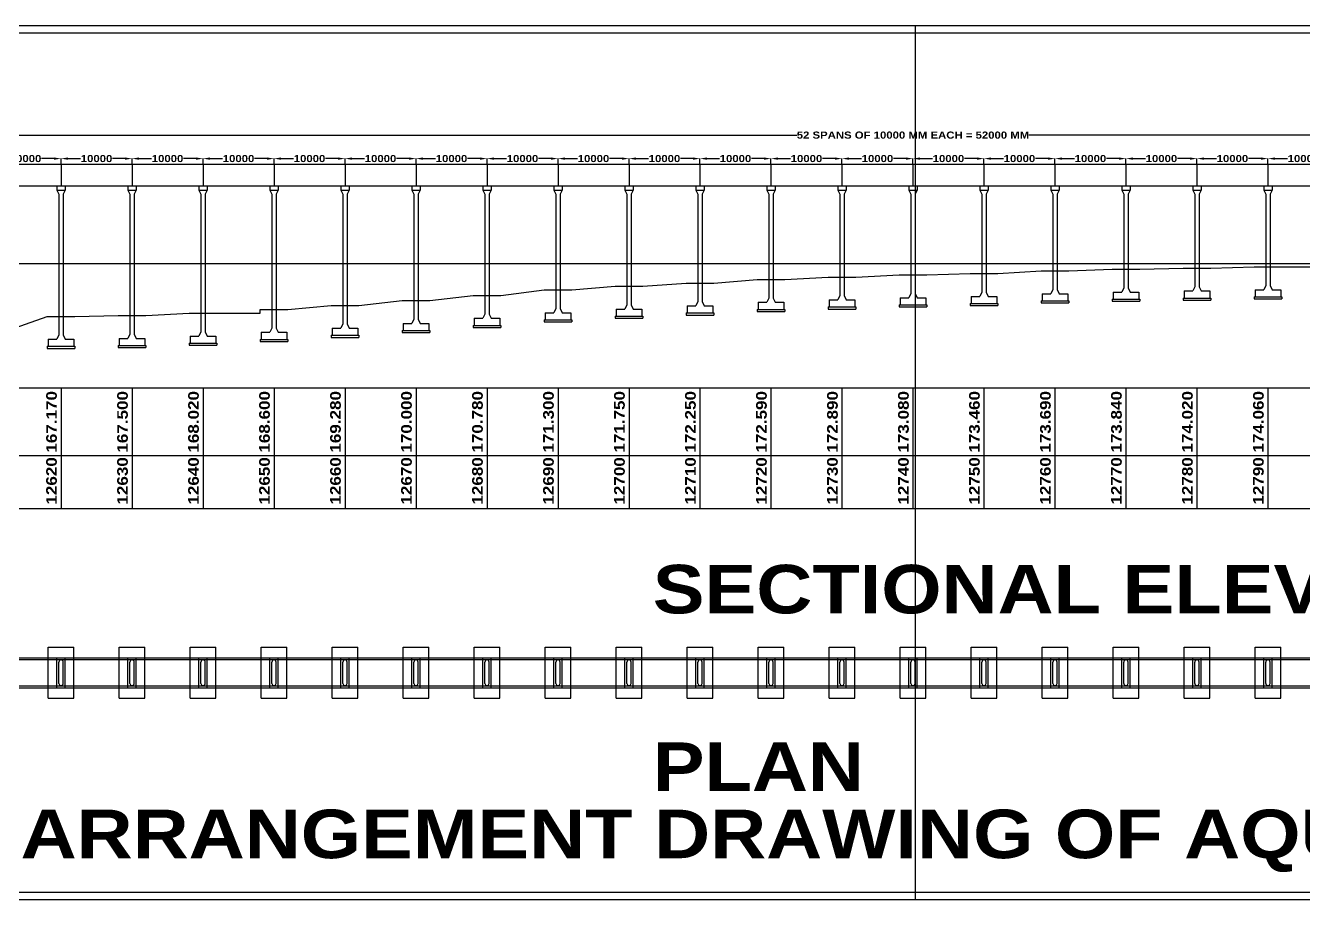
# Model space of a CAD drawing. Header units: millimetres. Extents: x -76149 to 486951, y -100118 to 22889.
# Drawn here: x 94151 to 274151, y -100118 to 22889 of the extents above; entities that cross this region are included whole.
import ezdxf

# ---------------------------------------------------------------- set-up
doc = ezdxf.new("R2010")
doc.units = ezdxf.units.MM
doc.styles.get("Standard").update_dxf_attribs({"font": 'ARIBLK.TTF'})
doc.dimstyles.new('ISO-25', dxfattribs={"dimtxt": 1000, "dimasz": 1000, "dimexe": 1.25, "dimexo": 0.625, "dimtad": 0, "dimtxsty": 'Standard', "dimcen": 75, "dimadec": 0, "dimazin": 0, "dimtfac": 1, "dimtmove": 0, "dimatfit": 2, "dimfxl": 0, "dimarcsym": 0})

# ---------------------------------------------------------------- blocks, each defined once
blk = doc.blocks.new('*D14')
at = {"color": 0, "lineweight": -2}
for p, q in [((89151, 3390), (89151, 4165)), ((90151, 4164), (91906, 4164)), ((98151, 4164), (96395, 4164)), ((99151, 3390), (99151, 4165))]:
    blk.add_line(p, q, dxfattribs=at)
at = {"color": 0}
for points in [[(90151, 4331), (90151, 3998), (89151, 4164)], [(98151, 4331), (98151, 3998), (99151, 4164)]]:
    blk.add_solid(points, dxfattribs=at)
at = {"layer": 'Defpoints', "color": 0}
for p in [(99151, 4164), (89151, 3389), (99151, 3389)]:
    blk.add_point(p, dxfattribs=at)
at = {"color": 0, "insert": (94151, 4164), "char_height": 1000, "attachment_point": 5}
blk.add_mtext('10000', dxfattribs=at)
blk = doc.blocks.new('*D15')
at = {"color": 0, "lineweight": -2}
for p, q in [((99151, 3390), (99151, 4165)), ((100151, 4164), (101906, 4164)), ((108151, 4164), (106395, 4164)), ((109151, 3390), (109151, 4165))]:
    blk.add_line(p, q, dxfattribs=at)
at = {"color": 0}
for points in [[(100151, 4331), (100151, 3998), (99151, 4164)], [(108151, 4331), (108151, 3998), (109151, 4164)]]:
    blk.add_solid(points, dxfattribs=at)
at = {"layer": 'Defpoints', "color": 0}
for p in [(109151, 4164), (99151, 3389), (109151, 3389)]:
    blk.add_point(p, dxfattribs=at)
at = {"color": 0, "insert": (104151, 4164), "char_height": 1000, "attachment_point": 5}
blk.add_mtext('10000', dxfattribs=at)
blk = doc.blocks.new('*D16')
at = {"color": 0, "lineweight": -2}
for p, q in [((109151, 3390), (109151, 4165)), ((110151, 4164), (111906, 4164)), ((118151, 4164), (116395, 4164)), ((119151, 3390), (119151, 4165))]:
    blk.add_line(p, q, dxfattribs=at)
at = {"color": 0}
for points in [[(110151, 4331), (110151, 3998), (109151, 4164)], [(118151, 4331), (118151, 3998), (119151, 4164)]]:
    blk.add_solid(points, dxfattribs=at)
at = {"layer": 'Defpoints', "color": 0}
for p in [(119151, 4164), (109151, 3389), (119151, 3389)]:
    blk.add_point(p, dxfattribs=at)
at = {"color": 0, "insert": (114151, 4164), "char_height": 1000, "attachment_point": 5}
blk.add_mtext('10000', dxfattribs=at)
blk = doc.blocks.new('*D17')
at = {"color": 0, "lineweight": -2}
for p, q in [((119151, 3390), (119151, 4165)), ((120151, 4164), (121906, 4164)), ((128151, 4164), (126395, 4164)), ((129151, 3390), (129151, 4165))]:
    blk.add_line(p, q, dxfattribs=at)
at = {"color": 0}
for points in [[(120151, 4331), (120151, 3998), (119151, 4164)], [(128151, 4331), (128151, 3998), (129151, 4164)]]:
    blk.add_solid(points, dxfattribs=at)
at = {"layer": 'Defpoints', "color": 0}
for p in [(129151, 4164), (119151, 3389), (129151, 3389)]:
    blk.add_point(p, dxfattribs=at)
at = {"color": 0, "insert": (124151, 4164), "char_height": 1000, "attachment_point": 5}
blk.add_mtext('10000', dxfattribs=at)
blk = doc.blocks.new('*D18')
at = {"color": 0, "lineweight": -2}
for p, q in [((129151, 3390), (129151, 4165)), ((130151, 4164), (131906, 4164)), ((138151, 4164), (136395, 4164)), ((139151, 3390), (139151, 4165))]:
    blk.add_line(p, q, dxfattribs=at)
at = {"color": 0}
for points in [[(130151, 4331), (130151, 3998), (129151, 4164)], [(138151, 4331), (138151, 3998), (139151, 4164)]]:
    blk.add_solid(points, dxfattribs=at)
at = {"layer": 'Defpoints', "color": 0}
for p in [(139151, 4164), (129151, 3389), (139151, 3389)]:
    blk.add_point(p, dxfattribs=at)
at = {"color": 0, "insert": (134151, 4164), "char_height": 1000, "attachment_point": 5}
blk.add_mtext('10000', dxfattribs=at)
blk = doc.blocks.new('*D19')
at = {"color": 0, "lineweight": -2}
for p, q in [((139151, 3390), (139151, 4165)), ((140151, 4164), (141906, 4164)), ((148151, 4164), (146395, 4164)), ((149151, 3390), (149151, 4165))]:
    blk.add_line(p, q, dxfattribs=at)
at = {"color": 0}
for points in [[(140151, 4331), (140151, 3998), (139151, 4164)], [(148151, 4331), (148151, 3998), (149151, 4164)]]:
    blk.add_solid(points, dxfattribs=at)
at = {"layer": 'Defpoints', "color": 0}
for p in [(149151, 4164), (139151, 3389), (149151, 3389)]:
    blk.add_point(p, dxfattribs=at)
at = {"color": 0, "insert": (144151, 4164), "char_height": 1000, "attachment_point": 5}
blk.add_mtext('10000', dxfattribs=at)
blk = doc.blocks.new('*D20')
at = {"color": 0, "lineweight": -2}
for p, q in [((149151, 3390), (149151, 4165)), ((150151, 4164), (151906, 4164)), ((158151, 4164), (156395, 4164)), ((159151, 3390), (159151, 4165))]:
    blk.add_line(p, q, dxfattribs=at)
at = {"color": 0}
for points in [[(150151, 4331), (150151, 3998), (149151, 4164)], [(158151, 4331), (158151, 3998), (159151, 4164)]]:
    blk.add_solid(points, dxfattribs=at)
at = {"layer": 'Defpoints', "color": 0}
for p in [(159151, 4164), (149151, 3389), (159151, 3389)]:
    blk.add_point(p, dxfattribs=at)
at = {"color": 0, "insert": (154151, 4164), "char_height": 1000, "attachment_point": 5}
blk.add_mtext('10000', dxfattribs=at)
blk = doc.blocks.new('*D21')
at = {"color": 0, "lineweight": -2}
for p, q in [((159151, 3390), (159151, 4165)), ((160151, 4164), (161906, 4164)), ((168151, 4164), (166395, 4164)), ((169151, 3390), (169151, 4165))]:
    blk.add_line(p, q, dxfattribs=at)
at = {"color": 0}
for points in [[(160151, 4331), (160151, 3998), (159151, 4164)], [(168151, 4331), (168151, 3998), (169151, 4164)]]:
    blk.add_solid(points, dxfattribs=at)
at = {"layer": 'Defpoints', "color": 0}
for p in [(169151, 4164), (159151, 3389), (169151, 3389)]:
    blk.add_point(p, dxfattribs=at)
at = {"color": 0, "insert": (164151, 4164), "char_height": 1000, "attachment_point": 5}
blk.add_mtext('10000', dxfattribs=at)
blk = doc.blocks.new('*D22')
at = {"color": 0, "lineweight": -2}
for p, q in [((169151, 3390), (169151, 4165)), ((170151, 4164), (171906, 4164)), ((178151, 4164), (176395, 4164)), ((179151, 3390), (179151, 4165))]:
    blk.add_line(p, q, dxfattribs=at)
at = {"color": 0}
for points in [[(170151, 4331), (170151, 3998), (169151, 4164)], [(178151, 4331), (178151, 3998), (179151, 4164)]]:
    blk.add_solid(points, dxfattribs=at)
at = {"layer": 'Defpoints', "color": 0}
for p in [(179151, 4164), (169151, 3389), (179151, 3389)]:
    blk.add_point(p, dxfattribs=at)
at = {"color": 0, "insert": (174151, 4164), "char_height": 1000, "attachment_point": 5}
blk.add_mtext('10000', dxfattribs=at)
blk = doc.blocks.new('*D23')
at = {"color": 0, "lineweight": -2}
for p, q in [((179151, 3390), (179151, 4165)), ((180151, 4164), (181906, 4164)), ((188151, 4164), (186395, 4164)), ((189151, 3390), (189151, 4165))]:
    blk.add_line(p, q, dxfattribs=at)
at = {"color": 0}
for points in [[(180151, 4331), (180151, 3998), (179151, 4164)], [(188151, 4331), (188151, 3998), (189151, 4164)]]:
    blk.add_solid(points, dxfattribs=at)
at = {"layer": 'Defpoints', "color": 0}
for p in [(189151, 4164), (179151, 3389), (189151, 3389)]:
    blk.add_point(p, dxfattribs=at)
at = {"color": 0, "insert": (184151, 4164), "char_height": 1000, "attachment_point": 5}
blk.add_mtext('10000', dxfattribs=at)
blk = doc.blocks.new('*D24')
at = {"color": 0, "lineweight": -2}
for p, q in [((189151, 3390), (189151, 4165)), ((190151, 4164), (191906, 4164)), ((198151, 4164), (196395, 4164)), ((199151, 3390), (199151, 4165))]:
    blk.add_line(p, q, dxfattribs=at)
at = {"color": 0}
for points in [[(190151, 4331), (190151, 3998), (189151, 4164)], [(198151, 4331), (198151, 3998), (199151, 4164)]]:
    blk.add_solid(points, dxfattribs=at)
at = {"layer": 'Defpoints', "color": 0}
for p in [(199151, 4164), (189151, 3389), (199151, 3389)]:
    blk.add_point(p, dxfattribs=at)
at = {"color": 0, "insert": (194151, 4164), "char_height": 1000, "attachment_point": 5}
blk.add_mtext('10000', dxfattribs=at)
blk = doc.blocks.new('*D25')
at = {"color": 0, "lineweight": -2}
for p, q in [((199151, 3390), (199151, 4165)), ((200151, 4164), (201906, 4164)), ((208151, 4164), (206395, 4164)), ((209151, 3390), (209151, 4165))]:
    blk.add_line(p, q, dxfattribs=at)
at = {"color": 0}
for points in [[(200151, 4331), (200151, 3998), (199151, 4164)], [(208151, 4331), (208151, 3998), (209151, 4164)]]:
    blk.add_solid(points, dxfattribs=at)
at = {"layer": 'Defpoints', "color": 0}
for p in [(209151, 4164), (199151, 3389), (209151, 3389)]:
    blk.add_point(p, dxfattribs=at)
at = {"color": 0, "insert": (204151, 4164), "char_height": 1000, "attachment_point": 5}
blk.add_mtext('10000', dxfattribs=at)
blk = doc.blocks.new('*D26')
at = {"color": 0, "lineweight": -2}
for p, q in [((209151, 3390), (209151, 4165)), ((210151, 4164), (211906, 4164)), ((218151, 4164), (216395, 4164)), ((219151, 3390), (219151, 4165))]:
    blk.add_line(p, q, dxfattribs=at)
at = {"color": 0}
for points in [[(210151, 4331), (210151, 3998), (209151, 4164)], [(218151, 4331), (218151, 3998), (219151, 4164)]]:
    blk.add_solid(points, dxfattribs=at)
at = {"layer": 'Defpoints', "color": 0}
for p in [(219151, 4164), (209151, 3389), (219151, 3389)]:
    blk.add_point(p, dxfattribs=at)
at = {"color": 0, "insert": (214151, 4164), "char_height": 1000, "attachment_point": 5}
blk.add_mtext('10000', dxfattribs=at)
blk = doc.blocks.new('*D27')
at = {"color": 0, "lineweight": -2}
for p, q in [((219151, 3390), (219151, 4165)), ((220151, 4164), (221906, 4164)), ((228151, 4164), (226395, 4164)), ((229151, 3390), (229151, 4165))]:
    blk.add_line(p, q, dxfattribs=at)
at = {"color": 0}
for points in [[(220151, 4331), (220151, 3998), (219151, 4164)], [(228151, 4331), (228151, 3998), (229151, 4164)]]:
    blk.add_solid(points, dxfattribs=at)
at = {"layer": 'Defpoints', "color": 0}
for p in [(229151, 4164), (219151, 3389), (229151, 3389)]:
    blk.add_point(p, dxfattribs=at)
at = {"color": 0, "insert": (224151, 4164), "char_height": 1000, "attachment_point": 5}
blk.add_mtext('10000', dxfattribs=at)
blk = doc.blocks.new('*D28')
at = {"color": 0, "lineweight": -2}
for p, q in [((229151, 3390), (229151, 4165)), ((230151, 4164), (231906, 4164)), ((238151, 4164), (236395, 4164)), ((239151, 3390), (239151, 4165))]:
    blk.add_line(p, q, dxfattribs=at)
at = {"color": 0}
for points in [[(230151, 4331), (230151, 3998), (229151, 4164)], [(238151, 4331), (238151, 3998), (239151, 4164)]]:
    blk.add_solid(points, dxfattribs=at)
at = {"layer": 'Defpoints', "color": 0}
for p in [(239151, 4164), (229151, 3389), (239151, 3389)]:
    blk.add_point(p, dxfattribs=at)
at = {"color": 0, "insert": (234151, 4164), "char_height": 1000, "attachment_point": 5}
blk.add_mtext('10000', dxfattribs=at)
blk = doc.blocks.new('*D29')
at = {"color": 0, "lineweight": -2}
for p, q in [((239151, 3390), (239151, 4165)), ((240151, 4164), (241906, 4164)), ((248151, 4164), (246395, 4164)), ((249151, 3390), (249151, 4165))]:
    blk.add_line(p, q, dxfattribs=at)
at = {"color": 0}
for points in [[(240151, 4331), (240151, 3998), (239151, 4164)], [(248151, 4331), (248151, 3998), (249151, 4164)]]:
    blk.add_solid(points, dxfattribs=at)
at = {"layer": 'Defpoints', "color": 0}
for p in [(249151, 4164), (239151, 3389), (249151, 3389)]:
    blk.add_point(p, dxfattribs=at)
at = {"color": 0, "insert": (244151, 4164), "char_height": 1000, "attachment_point": 5}
blk.add_mtext('10000', dxfattribs=at)
blk = doc.blocks.new('*D30')
at = {"color": 0, "lineweight": -2}
for p, q in [((249151, 3390), (249151, 4165)), ((250151, 4164), (251906, 4164)), ((258151, 4164), (256395, 4164)), ((259151, 3390), (259151, 4165))]:
    blk.add_line(p, q, dxfattribs=at)
at = {"color": 0}
for points in [[(250151, 4331), (250151, 3998), (249151, 4164)], [(258151, 4331), (258151, 3998), (259151, 4164)]]:
    blk.add_solid(points, dxfattribs=at)
at = {"layer": 'Defpoints', "color": 0}
for p in [(259151, 4164), (249151, 3389), (259151, 3389)]:
    blk.add_point(p, dxfattribs=at)
at = {"color": 0, "insert": (254151, 4164), "char_height": 1000, "attachment_point": 5}
blk.add_mtext('10000', dxfattribs=at)
blk = doc.blocks.new('*D31')
at = {"color": 0, "lineweight": -2}
for p, q in [((259151, 3390), (259151, 4165)), ((260151, 4164), (261906, 4164)), ((268151, 4164), (266395, 4164)), ((269151, 3390), (269151, 4165))]:
    blk.add_line(p, q, dxfattribs=at)
at = {"color": 0}
for points in [[(260151, 4331), (260151, 3998), (259151, 4164)], [(268151, 4331), (268151, 3998), (269151, 4164)]]:
    blk.add_solid(points, dxfattribs=at)
at = {"layer": 'Defpoints', "color": 0}
for p in [(269151, 4164), (259151, 3389), (269151, 3389)]:
    blk.add_point(p, dxfattribs=at)
at = {"color": 0, "insert": (264151, 4164), "char_height": 1000, "attachment_point": 5}
blk.add_mtext('10000', dxfattribs=at)
blk = doc.blocks.new('*D32')
at = {"color": 0, "lineweight": -2}
for p, q in [((269151, 3390), (269151, 4165)), ((270151, 4164), (271906, 4164)), ((278151, 4164), (276395, 4164)), ((279151, 3390), (279151, 4165))]:
    blk.add_line(p, q, dxfattribs=at)
at = {"color": 0}
for points in [[(270151, 4331), (270151, 3998), (269151, 4164)], [(278151, 4331), (278151, 3998), (279151, 4164)]]:
    blk.add_solid(points, dxfattribs=at)
at = {"layer": 'Defpoints', "color": 0}
for p in [(279151, 4164), (269151, 3389), (279151, 3389)]:
    blk.add_point(p, dxfattribs=at)
at = {"color": 0, "insert": (274151, 4164), "char_height": 1000, "attachment_point": 5}
blk.add_mtext('10000', dxfattribs=at)
blk = doc.blocks.new('*D55')
at = {"color": 0, "lineweight": -2}
for p, q in [((-40849, 4165), (-40849, 7468)), ((-39849, 7467), (202809, 7467)), ((478151, 7467), (235493, 7467)), ((479151, 4165), (479151, 7468))]:
    blk.add_line(p, q, dxfattribs=at)
at = {"color": 0}
for points in [[(-39849, 7634), (-39849, 7300), (-40849, 7467)], [(478151, 7634), (478151, 7300), (479151, 7467)]]:
    blk.add_solid(points, dxfattribs=at)
at = {"layer": 'Defpoints', "color": 0}
for p in [(-40849, 7467), (-40849, 4164), (479151, 4164)]:
    blk.add_point(p, dxfattribs=at)
at = {"color": 0, "insert": (219151, 7467), "char_height": 1000, "attachment_point": 5}
blk.add_mtext('52 SPANS OF 10000 MM EACH = 52000 MM', dxfattribs=at)

msp = doc.modelspace()

# ---------------------------------------------------------------- linework, layer by layer
for p, q in [((-76149.128, 22889.045), (486950.872, 22889.045)), ((-76149.128, 21889.045), (486950.872, 21889.045)), ((219450.872, 22889.045), (219450.872, -100117.936)), ((66600.872, 3389.045), (99150.872, 3389.045)), ((96600.872, 3389.045), (101700.872, 3389.045)), ((99150.872, 3389.045), (99150.872, 339.045)), ((99150.872, 3389.045), (121700.872, 3389.045)), ((99150.872, 3389.045), (181700.872, 3389.045)), ((99150.872, 3389.045), (271700.872, 3389.045)), ((99150.872, 3389.045), (483950.872, 3389.045)), ((106600.872, 3389.045), (111700.872, 3389.045)), ((109150.872, 3389.045), (109150.872, 339.045)), ((119150.872, 3389.045), (119150.872, 339.045)), ((126600.872, 3389.045), (131700.872, 3389.045)), ((129150.872, 3389.045), (129150.872, 339.045)), ((136600.872, 3389.045), (141700.872, 3389.045)), ((139150.872, 3389.045), (139150.872, 339.045)), ((146600.872, 3389.045), (151700.872, 3389.045)), ((149150.872, 3389.045), (149150.872, 339.045)), ((156600.872, 3389.045), (161700.872, 3389.045)), ((159150.872, 3389.045), (159150.872, 339.045)), ((166600.872, 3389.045), (171700.872, 3389.045)), ((169150.872, 3389.045), (169150.872, 339.045)), ((179150.872, 3389.045), (179150.872, 339.045)), ((186600.872, 3389.045), (191700.872, 3389.045)), ((189150.872, 3389.045), (189150.872, 339.045)), ((196600.872, 3389.045), (201700.872, 3389.045)), ((199150.872, 3389.045), (199150.872, 339.045)), ((206600.872, 3389.045), (211700.872, 3389.045)), ((209150.872, 3389.045), (209150.872, 339.045)), ((216600.872, 3389.045), (221700.872, 3389.045)), ((219150.872, 3389.045), (219150.872, 339.045)), ((226600.872, 3389.045), (231700.872, 3389.045)), ((229150.872, 3389.045), (229150.872, 339.045)), ((236600.872, 3389.045), (241700.872, 3389.045)), ((239150.872, 3389.045), (239150.872, 339.045)), ((246600.872, 3389.045), (251700.872, 3389.045)), ((249150.872, 3389.045), (249150.872, 339.045)), ((256600.872, 3389.045), (261700.872, 3389.045)), ((259150.872, 3389.045), (259150.872, 339.045)), ((269150.872, 3389.045), (269150.872, 339.045)), ((66600.872, 339.045), (99150.872, 339.045)), ((96600.872, 339.045), (101700.872, 339.045)), ((98550.872, 339.045), (98550.872, -260.955)), ((99150.872, 339.045), (181700.872, 339.045)), ((99150.872, 339.045), (271700.872, 339.045)), ((99150.872, 339.045), (483950.872, 339.045)), ((99750.872, 339.045), (99750.872, -260.955)), ((106600.872, 339.045), (111700.872, 339.045)), ((108550.872, 339.045), (108550.872, -260.955)), ((109750.872, 339.045), (109750.872, -260.955)), ((116600.872, 339.045), (121700.872, 339.045)), ((118550.872, 339.045), (118550.872, -260.955)), ((119750.872, 339.045), (119750.872, -260.955)), ((126600.872, 339.045), (131700.872, 339.045)), ((128550.872, 339.045), (128550.872, -260.955)), ((129750.872, 339.045), (129750.872, -260.955)), ((136600.872, 339.045), (141700.872, 339.045)), ((138550.872, 339.045), (138550.872, -260.955)), ((139750.872, 339.045), (139750.872, -260.955)), ((146600.872, 339.045), (151700.872, 339.045)), ((148550.872, 339.045), (148550.872, -260.955)), ((149750.872, 339.045), (149750.872, -260.955)), ((156600.872, 339.045), (161700.872, 339.045)), ((158550.872, 339.045), (158550.872, -260.955)), ((159750.872, 339.045), (159750.872, -260.955)), ((166600.872, 339.045), (171700.872, 339.045)), ((168550.872, 339.045), (168550.872, -260.955)), ((169750.872, 339.045), (169750.872, -260.955)), ((178550.872, 339.045), (178550.872, -260.955)), ((179750.872, 339.045), (179750.872, -260.955)), ((186600.872, 339.045), (191700.872, 339.045)), ((188550.872, 339.045), (188550.872, -260.955)), ((189750.872, 339.045), (189750.872, -260.955)), ((196600.872, 339.045), (201700.872, 339.045)), ((198550.872, 339.045), (198550.872, -260.955)), ((199750.872, 339.045), (199750.872, -260.955)), ((206600.872, 339.045), (211700.872, 339.045)), ((208550.872, 339.045), (208550.872, -260.955)), ((209750.872, 339.045), (209750.872, -260.955)), ((216600.872, 339.045), (221700.872, 339.045)), ((218550.872, 339.045), (218550.872, -260.955)), ((219750.872, 339.045), (219750.872, -260.955)), ((226600.872, 339.045), (231700.872, 339.045)), ((228550.872, 339.045), (228550.872, -260.955)), ((229750.872, 339.045), (229750.872, -260.955)), ((236600.872, 339.045), (241700.872, 339.045)), ((238550.872, 339.045), (238550.872, -260.955)), ((239750.872, 339.045), (239750.872, -260.955)), ((246600.872, 339.045), (251700.872, 339.045)), ((248550.872, 339.045), (248550.872, -260.955)), ((249750.872, 339.045), (249750.872, -260.955)), ((256600.872, 339.045), (261700.872, 339.045)), ((258550.872, 339.045), (258550.872, -260.955)), ((259750.872, 339.045), (259750.872, -260.955)), ((268550.872, 339.045), (268550.872, -260.955)), ((269750.872, 339.045), (269750.872, -260.955)), ((98550.872, -260.955), (99750.872, -260.955)), ((98550.872, -260.955), (98850.872, -860.955)), ((98850.872, -860.955), (98850.872, -20660.955)), ((99750.872, -260.955), (99450.872, -860.955)), ((99450.872, -860.955), (99450.872, -20660.955)), ((108550.872, -260.955), (109750.872, -260.955)), ((108550.872, -260.955), (108850.872, -860.955)), ((108850.872, -860.955), (108850.872, -20540.955)), ((109750.872, -260.955), (109450.872, -860.955)), ((109450.872, -860.955), (109450.872, -20540.955)), ((118550.872, -260.955), (119750.872, -260.955)), ((118550.872, -260.955), (118850.872, -860.955)), ((118850.872, -860.955), (118850.872, -20210.955)), ((119750.872, -260.955), (119450.872, -860.955)), ((119450.872, -860.955), (119450.872, -20210.955)), ((128550.872, -260.955), (129750.872, -260.955)), ((128550.872, -260.955), (128850.872, -860.955)), ((128850.872, -860.955), (128850.872, -19690.955)), ((129750.872, -260.955), (129450.872, -860.955)), ((129450.872, -860.955), (129450.872, -19690.955)), ((138550.872, -260.955), (139750.872, -260.955)), ((138550.872, -260.955), (138850.872, -860.955)), ((138850.872, -860.955), (138850.872, -19110.955)), ((139750.872, -260.955), (139450.872, -860.955)), ((139450.872, -860.955), (139450.872, -19110.955)), ((148550.872, -260.955), (149750.872, -260.955)), ((148550.872, -260.955), (148850.872, -860.955)), ((148850.872, -860.955), (148850.872, -18430.955)), ((149750.872, -260.955), (149450.872, -860.955)), ((149450.872, -860.955), (149450.872, -18430.955)), ((158550.872, -260.955), (159750.872, -260.955)), ((158550.872, -260.955), (158850.872, -860.955)), ((158850.872, -860.955), (158850.872, -17710.955)), ((159750.872, -260.955), (159450.872, -860.955)), ((159450.872, -860.955), (159450.872, -17710.955)), ((168550.872, -260.955), (169750.872, -260.955)), ((168550.872, -260.955), (168850.872, -860.955)), ((168850.872, -860.955), (168850.872, -16930.955)), ((169750.872, -260.955), (169450.872, -860.955)), ((169450.872, -860.955), (169450.872, -16930.955)), ((178550.872, -260.955), (179750.872, -260.955)), ((178550.872, -260.955), (178850.872, -860.955)), ((178850.872, -860.955), (178850.872, -16410.955)), ((179750.872, -260.955), (179450.872, -860.955)), ((179450.872, -860.955), (179450.872, -16410.955)), ((188550.872, -260.955), (189750.872, -260.955)), ((188550.872, -260.955), (188850.872, -860.955)), ((188850.872, -860.955), (188850.872, -15960.955)), ((189750.872, -260.955), (189450.872, -860.955)), ((189450.872, -860.955), (189450.872, -15960.955)), ((198550.872, -260.955), (199750.872, -260.955)), ((198550.872, -260.955), (198850.872, -860.955)), ((198850.872, -860.955), (198850.872, -15460.955)), ((199750.872, -260.955), (199450.872, -860.955)), ((199450.872, -860.955), (199450.872, -15460.955)), ((208550.872, -260.955), (209750.872, -260.955)), ((208550.872, -260.955), (208850.872, -860.955)), ((208850.872, -860.955), (208850.872, -15120.955)), ((209750.872, -260.955), (209450.872, -860.955)), ((209450.872, -860.955), (209450.872, -15120.955)), ((218550.872, -260.955), (219750.872, -260.955)), ((218550.872, -260.955), (218850.872, -860.955)), ((218850.872, -860.955), (218850.872, -14820.955)), ((219750.872, -260.955), (219450.872, -860.955)), ((219450.872, -860.955), (219450.872, -14820.955)), ((228550.872, -260.955), (229750.872, -260.955)), ((228550.872, -260.955), (228850.872, -860.955)), ((228850.872, -860.955), (228850.872, -14630.955)), ((229750.872, -260.955), (229450.872, -860.955)), ((229450.872, -860.955), (229450.872, -14630.955)), ((238550.872, -260.955), (239750.872, -260.955)), ((238550.872, -260.955), (238850.872, -860.955)), ((238850.872, -860.955), (238850.872, -14250.955)), ((239750.872, -260.955), (239450.872, -860.955)), ((239450.872, -860.955), (239450.872, -14250.955)), ((248550.872, -260.955), (249750.872, -260.955)), ((248550.872, -260.955), (248850.872, -860.955)), ((248850.872, -860.955), (248850.872, -14020.955)), ((249750.872, -260.955), (249450.872, -860.955)), ((249450.872, -860.955), (249450.872, -14020.955)), ((258550.872, -260.955), (259750.872, -260.955)), ((258550.872, -260.955), (258850.872, -860.955)), ((258850.872, -860.955), (258850.872, -13870.955)), ((259750.872, -260.955), (259450.872, -860.955)), ((259450.872, -860.955), (259450.872, -13870.955)), ((268550.872, -260.955), (269750.872, -260.955)), ((268550.872, -260.955), (268850.872, -860.955)), ((268850.872, -860.955), (268850.872, -13690.955)), ((269750.872, -260.955), (269450.872, -860.955)), ((269450.872, -860.955), (269450.872, -13690.955)), ((-24098.62, -10610.955), (317200.872, -10610.955)), ((201100.872, -12860.955), (207200.872, -12520.955)), ((207200.872, -12520.955), (211100.872, -12520.955)), ((211100.872, -12520.955), (217200.872, -12220.955)), ((217200.872, -12220.955), (221100.872, -12220.955)), ((221100.872, -12220.955), (227200.872, -12030.955)), ((227200.872, -12030.955), (231100.872, -12030.955)), ((231100.872, -12030.955), (237200.872, -11650.955)), ((237200.872, -11650.955), (241100.872, -11650.955)), ((241100.872, -11650.955), (247200.872, -11420.955)), ((247200.872, -11420.955), (251100.872, -11420.955)), ((251100.872, -11420.955), (257200.872, -11270.955)), ((257200.872, -11270.955), (261100.872, -11270.955)), ((261100.872, -11270.955), (267200.872, -11090.955)), ((267200.872, -11090.955), (271100.872, -11090.955)), ((271100.872, -11090.955), (277200.872, -11050.955)), ((161100.872, -15110.955), (167200.872, -14330.955)), ((167200.872, -14330.955), (171100.872, -14330.955)), ((171100.872, -14330.955), (177200.872, -13810.955)), ((177200.872, -13810.955), (181100.872, -13810.955)), ((181100.872, -13810.955), (187200.872, -13360.955)), ((187200.872, -13360.955), (191100.872, -13360.955)), ((191100.872, -13360.955), (197200.872, -12860.955)), ((197200.872, -12860.955), (201100.872, -12860.955)), ((238850.872, -14250.955), (238550.872, -14850.955)), ((239450.872, -14250.955), (239750.872, -14850.955)), ((248850.872, -14020.955), (248550.872, -14620.955)), ((249450.872, -14020.955), (249750.872, -14620.955)), ((258850.872, -13870.955), (258550.872, -14470.955)), ((259450.872, -13870.955), (259750.872, -14470.955)), ((267350.872, -14290.955), (267350.872, -15290.955)), ((267350.872, -14290.955), (268550.872, -14290.955)), ((268850.872, -13690.955), (268550.872, -14290.955)), ((269450.872, -13690.955), (269750.872, -14290.955)), ((269750.872, -14290.955), (270950.872, -14290.955)), ((270950.872, -14290.955), (270950.872, -15290.955)), ((141100.872, -16510.955), (147200.872, -15830.955)), ((147200.872, -15830.955), (151100.872, -15830.955)), ((151100.872, -15830.955), (157200.872, -15110.955)), ((157200.872, -15110.955), (161100.872, -15110.955)), ((188850.872, -15960.955), (188550.872, -16560.955)), ((189450.872, -15960.955), (189750.872, -16560.955)), ((197350.872, -16060.955), (197350.872, -17060.955)), ((197350.872, -16060.955), (198550.872, -16060.955)), ((198850.872, -15460.955), (198550.872, -16060.955)), ((199450.872, -15460.955), (199750.872, -16060.955)), ((199750.872, -16060.955), (200950.872, -16060.955)), ((200950.872, -16060.955), (200950.872, -17060.955)), ((207350.872, -15720.955), (207350.872, -16720.955)), ((207350.872, -15720.955), (208550.872, -15720.955)), ((208850.872, -15120.955), (208550.872, -15720.955)), ((209450.872, -15120.955), (209750.872, -15720.955)), ((209750.872, -15720.955), (210950.872, -15720.955)), ((210950.872, -15720.955), (210950.872, -16720.955)), ((217350.872, -15420.955), (217350.872, -16420.955)), ((217350.872, -15420.955), (218550.872, -15420.955)), ((218850.872, -14820.955), (218550.872, -15420.955)), ((219450.872, -14820.955), (219750.872, -15420.955)), ((219750.872, -15420.955), (220950.872, -15420.955)), ((220950.872, -15420.955), (220950.872, -16420.955)), ((227350.872, -15230.955), (227350.872, -16230.955)), ((227350.872, -15230.955), (228550.872, -15230.955)), ((228850.872, -14630.955), (228550.872, -15230.955)), ((229450.872, -14630.955), (229750.872, -15230.955)), ((229750.872, -15230.955), (230950.872, -15230.955)), ((230950.872, -15230.955), (230950.872, -16230.955)), ((237200.872, -15850.955), (241100.872, -15850.955)), ((237200.872, -15850.955), (237200.872, -16150.955)), ((237200.872, -16150.955), (241100.872, -16150.955)), ((237350.872, -14850.955), (237350.872, -15850.955)), ((237350.872, -14850.955), (238550.872, -14850.955)), ((239750.872, -14850.955), (240950.872, -14850.955)), ((240950.872, -14850.955), (240950.872, -15850.955)), ((241100.872, -15850.955), (241100.872, -16150.955)), ((247200.872, -15620.955), (251100.872, -15620.955)), ((247200.872, -15620.955), (247200.872, -15920.955)), ((247200.872, -15920.955), (251100.872, -15920.955)), ((247350.872, -14620.955), (247350.872, -15620.955)), ((247350.872, -14620.955), (248550.872, -14620.955)), ((249750.872, -14620.955), (250950.872, -14620.955)), ((250950.872, -14620.955), (250950.872, -15620.955)), ((251100.872, -15620.955), (251100.872, -15920.955)), ((257200.872, -15470.955), (257200.872, -15770.955)), ((257200.872, -15470.955), (261100.872, -15470.955)), ((257200.872, -15770.955), (261100.872, -15770.955)), ((257350.872, -14470.955), (257350.872, -15470.955)), ((257350.872, -14470.955), (258550.872, -14470.955)), ((259750.872, -14470.955), (260950.872, -14470.955)), ((260950.872, -14470.955), (260950.872, -15470.955)), ((261100.872, -15470.955), (261100.872, -15770.955)), ((267200.872, -15290.955), (267200.872, -15590.955)), ((267200.872, -15290.955), (271100.872, -15290.955)), ((267200.872, -15590.955), (271100.872, -15590.955)), ((271100.872, -15290.955), (271100.872, -15590.955)), ((101100.872, -18060.955), (107200.872, -17940.955)), ((107200.872, -17940.955), (111100.872, -17940.955)), ((107200.872, -17940.955), (111100.872, -17940.955)), ((111100.872, -17940.955), (117200.872, -17610.955)), ((117200.872, -17610.955), (121100.872, -17610.955)), ((117200.872, -17610.955), (121100.872, -17610.955)), ((121100.872, -17610.955), (127200.872, -17610.955)), ((127200.872, -17090.955), (131100.872, -17090.955)), ((127200.872, -17610.955), (127200.872, -17090.955)), ((131100.872, -17090.955), (137200.872, -16510.955)), ((137200.872, -16510.955), (141100.872, -16510.955)), ((137200.872, -16510.955), (141100.872, -16510.955)), ((158850.872, -17710.955), (158550.872, -18310.955)), ((159450.872, -17710.955), (159750.872, -18310.955)), ((167350.872, -17530.955), (167350.872, -18530.955)), ((167350.872, -17530.955), (168550.872, -17530.955)), ((168850.872, -16930.955), (168550.872, -17530.955)), ((169450.872, -16930.955), (169750.872, -17530.955)), ((169750.872, -17530.955), (170950.872, -17530.955)), ((170950.872, -17530.955), (170950.872, -18530.955)), ((177350.872, -17010.955), (177350.872, -18010.955)), ((177350.872, -17010.955), (178550.872, -17010.955)), ((178850.872, -16410.955), (178550.872, -17010.955)), ((179450.872, -16410.955), (179750.872, -17010.955)), ((179750.872, -17010.955), (180950.872, -17010.955)), ((180950.872, -17010.955), (180950.872, -18010.955)), ((187200.872, -17560.955), (187200.872, -17860.955)), ((187200.872, -17560.955), (191100.872, -17560.955)), ((187200.872, -17860.955), (191100.872, -17860.955)), ((187350.872, -16560.955), (187350.872, -17560.955)), ((187350.872, -16560.955), (188550.872, -16560.955)), ((189750.872, -16560.955), (190950.872, -16560.955)), ((190950.872, -16560.955), (190950.872, -17560.955)), ((191100.872, -17560.955), (191100.872, -17860.955)), ((197200.872, -17060.955), (201100.872, -17060.955)), ((197200.872, -17060.955), (197200.872, -17360.955)), ((197200.872, -17360.955), (201100.872, -17360.955)), ((201100.872, -17060.955), (201100.872, -17360.955)), ((207200.872, -16720.955), (211100.872, -16720.955)), ((207200.872, -16720.955), (207200.872, -17020.955)), ((207200.872, -17020.955), (211100.872, -17020.955)), ((211100.872, -16720.955), (211100.872, -17020.955)), ((217200.872, -16420.955), (221100.872, -16420.955)), ((217200.872, -16420.955), (217200.872, -16720.955)), ((217200.872, -16720.955), (221100.872, -16720.955)), ((221100.872, -16420.955), (221100.872, -16720.955)), ((227200.872, -16230.955), (227200.872, -16530.955)), ((227200.872, -16230.955), (231100.872, -16230.955)), ((227200.872, -16530.955), (231100.872, -16530.955)), ((231100.872, -16230.955), (231100.872, -16530.955)), ((91100.872, -20210.955), (97200.872, -18060.955)), ((97200.872, -18060.955), (101100.872, -18060.955)), ((97200.872, -18060.955), (101100.872, -18060.955)), ((128850.872, -19690.955), (128550.872, -20290.955)), ((129450.872, -19690.955), (129750.872, -20290.955)), ((137350.872, -19710.955), (137350.872, -20710.955)), ((137350.872, -19710.955), (138550.872, -19710.955)), ((138850.872, -19110.955), (138550.872, -19710.955)), ((139450.872, -19110.955), (139750.872, -19710.955)), ((139750.872, -19710.955), (140950.872, -19710.955)), ((140950.872, -19710.955), (140950.872, -20710.955)), ((147350.872, -19030.955), (147350.872, -20030.955)), ((147350.872, -19030.955), (148550.872, -19030.955)), ((148850.872, -18430.955), (148550.872, -19030.955)), ((149450.872, -18430.955), (149750.872, -19030.955)), ((149750.872, -19030.955), (150950.872, -19030.955)), ((150950.872, -19030.955), (150950.872, -20030.955)), ((157200.872, -19310.955), (161100.872, -19310.955)), ((157200.872, -19310.955), (157200.872, -19610.955)), ((157200.872, -19610.955), (161100.872, -19610.955)), ((157350.872, -18310.955), (157350.872, -19310.955)), ((157350.872, -18310.955), (158550.872, -18310.955)), ((159750.872, -18310.955), (160950.872, -18310.955)), ((160950.872, -18310.955), (160950.872, -19310.955)), ((161100.872, -19310.955), (161100.872, -19610.955)), ((167200.872, -18530.955), (171100.872, -18530.955)), ((167200.872, -18530.955), (167200.872, -18830.955)), ((167200.872, -18830.955), (171100.872, -18830.955)), ((171100.872, -18530.955), (171100.872, -18830.955)), ((177200.872, -18010.955), (181100.872, -18010.955)), ((177200.872, -18010.955), (177200.872, -18310.955)), ((177200.872, -18310.955), (181100.872, -18310.955)), ((181100.872, -18010.955), (181100.872, -18310.955)), ((97350.872, -21260.955), (97350.872, -22260.955)), ((97350.872, -21260.955), (98550.872, -21260.955)), ((98850.872, -20660.955), (98550.872, -21260.955)), ((99450.872, -20660.955), (99750.872, -21260.955)), ((99750.872, -21260.955), (100950.872, -21260.955)), ((100950.872, -21260.955), (100950.872, -22260.955)), ((107350.872, -21140.955), (107350.872, -22140.955)), ((107350.872, -21140.955), (108550.872, -21140.955)), ((108850.872, -20540.955), (108550.872, -21140.955)), ((109450.872, -20540.955), (109750.872, -21140.955)), ((109750.872, -21140.955), (110950.872, -21140.955)), ((110950.872, -21140.955), (110950.872, -22140.955)), ((117350.872, -20810.955), (117350.872, -21810.955)), ((117350.872, -20810.955), (118550.872, -20810.955)), ((118850.872, -20210.955), (118550.872, -20810.955)), ((119450.872, -20210.955), (119750.872, -20810.955)), ((119750.872, -20810.955), (120950.872, -20810.955)), ((120950.872, -20810.955), (120950.872, -21810.955)), ((127200.872, -21290.955), (131100.872, -21290.955)), ((127200.872, -21290.955), (127200.872, -21590.955)), ((127200.872, -21590.955), (131100.872, -21590.955)), ((127350.872, -20290.955), (127350.872, -21290.955)), ((127350.872, -20290.955), (128550.872, -20290.955)), ((129750.872, -20290.955), (130950.872, -20290.955)), ((130950.872, -20290.955), (130950.872, -21290.955)), ((131100.872, -21290.955), (131100.872, -21590.955)), ((137200.872, -20710.955), (141100.872, -20710.955)), ((137200.872, -20710.955), (137200.872, -21010.955)), ((137200.872, -21010.955), (141100.872, -21010.955)), ((141100.872, -20710.955), (141100.872, -21010.955)), ((147200.872, -20030.955), (151100.872, -20030.955)), ((147200.872, -20030.955), (147200.872, -20330.955)), ((147200.872, -20330.955), (151100.872, -20330.955)), ((151100.872, -20030.955), (151100.872, -20330.955)), ((97200.872, -22260.955), (101100.872, -22260.955)), ((97200.872, -22260.955), (97200.872, -22560.955)), ((97200.872, -22560.955), (101100.872, -22560.955)), ((101100.872, -22260.955), (101100.872, -22560.955)), ((107200.872, -22140.955), (111100.872, -22140.955)), ((107200.872, -22140.955), (107200.872, -22440.955)), ((107200.872, -22440.955), (111100.872, -22440.955)), ((111100.872, -22140.955), (111100.872, -22440.955)), ((117200.872, -21810.955), (121100.872, -21810.955)), ((117200.872, -21810.955), (117200.872, -22110.955)), ((117200.872, -22110.955), (121100.872, -22110.955)), ((121100.872, -21810.955), (121100.872, -22110.955)), ((-76149.128, -28110.955), (483950.872, -28110.955)), ((99150.872, -28110.955), (99150.872, -45110.955)), ((109150.872, -28110.955), (109150.872, -45110.955)), ((119150.872, -28110.955), (119150.872, -45110.955)), ((129150.872, -28110.955), (129150.872, -45110.955)), ((139150.872, -28110.955), (139150.872, -45110.955)), ((149150.872, -28110.955), (149150.872, -45110.955)), ((159150.872, -28110.955), (159150.872, -45110.955)), ((169150.872, -28110.955), (169150.872, -45110.955)), ((179150.872, -28110.955), (179150.872, -45110.955)), ((189150.872, -28110.955), (189150.872, -45110.955)), ((199150.872, -28110.955), (199150.872, -45110.955)), ((209150.872, -28110.955), (209150.872, -45110.955)), ((219150.872, -28110.955), (219150.872, -45110.955)), ((229150.872, -28110.955), (229150.872, -45110.955)), ((239150.872, -28110.955), (239150.872, -45110.955)), ((249150.872, -28110.955), (249150.872, -45110.955)), ((259150.872, -28110.955), (259150.872, -45110.955)), ((269150.872, -28110.955), (269150.872, -45110.955)), ((-76149.128, -37610.955), (483950.872, -37610.955)), ((-76149.128, -45110.955), (483950.872, -45110.955)), ((97350.872, -71810.955), (97350.872, -64610.955)), ((97350.872, -64610.955), (100950.872, -64610.955)), ((100950.872, -71810.955), (100950.872, -64610.955)), ((107350.872, -71810.955), (107350.872, -64610.955)), ((107350.872, -64610.955), (110950.872, -64610.955)), ((110950.872, -71810.955), (110950.872, -64610.955)), ((117350.872, -71810.955), (117350.872, -64610.955)), ((117350.872, -64610.955), (120950.872, -64610.955)), ((120950.872, -71810.955), (120950.872, -64610.955)), ((127350.872, -71810.955), (127350.872, -64610.955)), ((127350.872, -64610.955), (130950.872, -64610.955)), ((130950.872, -71810.955), (130950.872, -64610.955)), ((137350.872, -71810.955), (137350.872, -64610.955)), ((137350.872, -64610.955), (140950.872, -64610.955)), ((140950.872, -71810.955), (140950.872, -64610.955)), ((147350.872, -71810.955), (147350.872, -64610.955)), ((147350.872, -64610.955), (150950.872, -64610.955)), ((150950.872, -71810.955), (150950.872, -64610.955)), ((157350.872, -71810.955), (157350.872, -64610.955)), ((157350.872, -64610.955), (160950.872, -64610.955)), ((160950.872, -71810.955), (160950.872, -64610.955)), ((167350.872, -71810.955), (167350.872, -64610.955)), ((167350.872, -64610.955), (170950.872, -64610.955)), ((170950.872, -71810.955), (170950.872, -64610.955)), ((177350.872, -71810.955), (177350.872, -64610.955)), ((177350.872, -64610.955), (180950.872, -64610.955)), ((180950.872, -71810.955), (180950.872, -64610.955)), ((187350.872, -71810.955), (187350.872, -64610.955)), ((187350.872, -64610.955), (190950.872, -64610.955)), ((190950.872, -71810.955), (190950.872, -64610.955)), ((197350.872, -71810.955), (197350.872, -64610.955)), ((197350.872, -64610.955), (200950.872, -64610.955)), ((200950.872, -71810.955), (200950.872, -64610.955)), ((207350.872, -71810.955), (207350.872, -64610.955)), ((207350.872, -64610.955), (210950.872, -64610.955)), ((210950.872, -71810.955), (210950.872, -64610.955)), ((217350.872, -71810.955), (217350.872, -64610.955)), ((217350.872, -64610.955), (220950.872, -64610.955)), ((220950.872, -71810.955), (220950.872, -64610.955)), ((227350.872, -71810.955), (227350.872, -64610.955)), ((227350.872, -64610.955), (230950.872, -64610.955)), ((230950.872, -71810.955), (230950.872, -64610.955)), ((237350.872, -71810.955), (237350.872, -64610.955)), ((237350.872, -64610.955), (240950.872, -64610.955)), ((240950.872, -71810.955), (240950.872, -64610.955)), ((247350.872, -71810.955), (247350.872, -64610.955)), ((247350.872, -64610.955), (250950.872, -64610.955)), ((250950.872, -71810.955), (250950.872, -64610.955)), ((257350.872, -71810.955), (257350.872, -64610.955)), ((257350.872, -64610.955), (260950.872, -64610.955)), ((260950.872, -71810.955), (260950.872, -64610.955)), ((267350.872, -71810.955), (267350.872, -64610.955)), ((267350.872, -64610.955), (270950.872, -64610.955)), ((270950.872, -71810.955), (270950.872, -64610.955)), ((87350.872, -66110.955), (100950.872, -66110.955)), ((87350.872, -66360.955), (100950.872, -66360.955)), ((97350.872, -66110.955), (110950.872, -66110.955)), ((97350.872, -66360.955), (110950.872, -66360.955)), ((98550.872, -70310.955), (98550.872, -66110.955)), ((98550.872, -66110.955), (99750.872, -66110.955)), ((99750.872, -70310.955), (99750.872, -66110.955)), ((107350.872, -66110.955), (120950.872, -66110.955)), ((107350.872, -66360.955), (120950.872, -66360.955)), ((108550.872, -70310.955), (108550.872, -66110.955)), ((108550.872, -66110.955), (109750.872, -66110.955)), ((109750.872, -70310.955), (109750.872, -66110.955)), ((117350.872, -66110.955), (130950.872, -66110.955)), ((117350.872, -66360.955), (130950.872, -66360.955)), ((118550.872, -70310.955), (118550.872, -66110.955)), ((118550.872, -66110.955), (119750.872, -66110.955)), ((119750.872, -70310.955), (119750.872, -66110.955)), ((127350.872, -66110.955), (140950.872, -66110.955)), ((127350.872, -66360.955), (140950.872, -66360.955)), ((128550.872, -70310.955), (128550.872, -66110.955)), ((128550.872, -66110.955), (129750.872, -66110.955)), ((129750.872, -70310.955), (129750.872, -66110.955)), ((137350.872, -66110.955), (150950.872, -66110.955)), ((137350.872, -66360.955), (150950.872, -66360.955)), ((138550.872, -70310.955), (138550.872, -66110.955)), ((138550.872, -66110.955), (139750.872, -66110.955)), ((139750.872, -70310.955), (139750.872, -66110.955)), ((147350.872, -66110.955), (160950.872, -66110.955)), ((147350.872, -66360.955), (160950.872, -66360.955)), ((148550.872, -70310.955), (148550.872, -66110.955)), ((148550.872, -66110.955), (149750.872, -66110.955)), ((149750.872, -70310.955), (149750.872, -66110.955)), ((157350.872, -66110.955), (170950.872, -66110.955)), ((157350.872, -66360.955), (170950.872, -66360.955)), ((158550.872, -70310.955), (158550.872, -66110.955)), ((158550.872, -66110.955), (159750.872, -66110.955)), ((159750.872, -70310.955), (159750.872, -66110.955)), ((167350.872, -66110.955), (180950.872, -66110.955)), ((167350.872, -66360.955), (180950.872, -66360.955)), ((168550.872, -70310.955), (168550.872, -66110.955)), ((168550.872, -66110.955), (169750.872, -66110.955)), ((169750.872, -70310.955), (169750.872, -66110.955)), ((177350.872, -66110.955), (190950.872, -66110.955)), ((177350.872, -66360.955), (190950.872, -66360.955)), ((178550.872, -70310.955), (178550.872, -66110.955)), ((178550.872, -66110.955), (179750.872, -66110.955)), ((179750.872, -70310.955), (179750.872, -66110.955)), ((187350.872, -66110.955), (200950.872, -66110.955)), ((187350.872, -66360.955), (200950.872, -66360.955)), ((188550.872, -70310.955), (188550.872, -66110.955)), ((188550.872, -66110.955), (189750.872, -66110.955)), ((189750.872, -70310.955), (189750.872, -66110.955)), ((197350.872, -66110.955), (210950.872, -66110.955)), ((197350.872, -66360.955), (210950.872, -66360.955)), ((198550.872, -70310.955), (198550.872, -66110.955)), ((198550.872, -66110.955), (199750.872, -66110.955)), ((199750.872, -70310.955), (199750.872, -66110.955)), ((207350.872, -66110.955), (220950.872, -66110.955)), ((207350.872, -66360.955), (220950.872, -66360.955)), ((208550.872, -70310.955), (208550.872, -66110.955)), ((208550.872, -66110.955), (209750.872, -66110.955)), ((209750.872, -70310.955), (209750.872, -66110.955)), ((217350.872, -66110.955), (230950.872, -66110.955)), ((217350.872, -66360.955), (230950.872, -66360.955)), ((218550.872, -70310.955), (218550.872, -66110.955)), ((218550.872, -66110.955), (219750.872, -66110.955)), ((219750.872, -70310.955), (219750.872, -66110.955)), ((227350.872, -66110.955), (240950.872, -66110.955)), ((227350.872, -66360.955), (240950.872, -66360.955)), ((228550.872, -70310.955), (228550.872, -66110.955)), ((228550.872, -66110.955), (229750.872, -66110.955)), ((229750.872, -70310.955), (229750.872, -66110.955)), ((237350.872, -66110.955), (250950.872, -66110.955)), ((237350.872, -66360.955), (250950.872, -66360.955)), ((238550.872, -70310.955), (238550.872, -66110.955)), ((238550.872, -66110.955), (239750.872, -66110.955)), ((239750.872, -70310.955), (239750.872, -66110.955)), ((247350.872, -66110.955), (260950.872, -66110.955)), ((247350.872, -66360.955), (260950.872, -66360.955)), ((248550.872, -70310.955), (248550.872, -66110.955)), ((248550.872, -66110.955), (249750.872, -66110.955)), ((249750.872, -70310.955), (249750.872, -66110.955)), ((257350.872, -66110.955), (270950.872, -66110.955)), ((257350.872, -66360.955), (270950.872, -66360.955)), ((258550.872, -70310.955), (258550.872, -66110.955)), ((258550.872, -66110.955), (259750.872, -66110.955)), ((259750.872, -70310.955), (259750.872, -66110.955)), ((267350.872, -66110.955), (280950.872, -66110.955)), ((267350.872, -66360.955), (280950.872, -66360.955)), ((268550.872, -70310.955), (268550.872, -66110.955)), ((268550.872, -66110.955), (269750.872, -66110.955)), ((269750.872, -70310.955), (269750.872, -66110.955)), ((98850.872, -69710.955), (98850.872, -66710.955)), ((99450.872, -69710.955), (99450.872, -66710.955)), ((108850.872, -69710.955), (108850.872, -66710.955)), ((109450.872, -69710.955), (109450.872, -66710.955)), ((118850.872, -69710.955), (118850.872, -66710.955)), ((119450.872, -69710.955), (119450.872, -66710.955)), ((128850.872, -69710.955), (128850.872, -66710.955)), ((129450.872, -69710.955), (129450.872, -66710.955)), ((138850.872, -69710.955), (138850.872, -66710.955)), ((139450.872, -69710.955), (139450.872, -66710.955)), ((148850.872, -69710.955), (148850.872, -66710.955)), ((149450.872, -69710.955), (149450.872, -66710.955)), ((158850.872, -69710.955), (158850.872, -66710.955)), ((159450.872, -69710.955), (159450.872, -66710.955)), ((168850.872, -69710.955), (168850.872, -66710.955)), ((169450.872, -69710.955), (169450.872, -66710.955)), ((178850.872, -69710.955), (178850.872, -66710.955)), ((179450.872, -69710.955), (179450.872, -66710.955)), ((188850.872, -69710.955), (188850.872, -66710.955)), ((189450.872, -69710.955), (189450.872, -66710.955)), ((198850.872, -69710.955), (198850.872, -66710.955)), ((199450.872, -69710.955), (199450.872, -66710.955)), ((208850.872, -69710.955), (208850.872, -66710.955)), ((209450.872, -69710.955), (209450.872, -66710.955)), ((218850.872, -69710.955), (218850.872, -66710.955)), ((219450.872, -69710.955), (219450.872, -66710.955)), ((228850.872, -69710.955), (228850.872, -66710.955)), ((229450.872, -69710.955), (229450.872, -66710.955)), ((238850.872, -69710.955), (238850.872, -66710.955)), ((239450.872, -69710.955), (239450.872, -66710.955)), ((248850.872, -69710.955), (248850.872, -66710.955)), ((249450.872, -69710.955), (249450.872, -66710.955)), ((258850.872, -69710.955), (258850.872, -66710.955)), ((259450.872, -69710.955), (259450.872, -66710.955)), ((268850.872, -69710.955), (268850.872, -66710.955)), ((269450.872, -69710.955), (269450.872, -66710.955)), ((87350.872, -70060.955), (100950.872, -70060.955)), ((97350.872, -70060.955), (110950.872, -70060.955)), ((107350.872, -70060.955), (120950.872, -70060.955)), ((117350.872, -70060.955), (130950.872, -70060.955)), ((127350.872, -70060.955), (140950.872, -70060.955)), ((137350.872, -70060.955), (150950.872, -70060.955)), ((147350.872, -70060.955), (160950.872, -70060.955)), ((157350.872, -70060.955), (170950.872, -70060.955)), ((167350.872, -70060.955), (180950.872, -70060.955)), ((177350.872, -70060.955), (190950.872, -70060.955)), ((187350.872, -70060.955), (200950.872, -70060.955)), ((197350.872, -70060.955), (210950.872, -70060.955)), ((207350.872, -70060.955), (220950.872, -70060.955)), ((217350.872, -70060.955), (230950.872, -70060.955)), ((227350.872, -70060.955), (240950.872, -70060.955)), ((237350.872, -70060.955), (250950.872, -70060.955)), ((247350.872, -70060.955), (260950.872, -70060.955)), ((257350.872, -70060.955), (270950.872, -70060.955)), ((267350.872, -70060.955), (280950.872, -70060.955)), ((87350.872, -70310.955), (100950.872, -70310.955)), ((97350.872, -70310.955), (110950.872, -70310.955)), ((97350.872, -71810.955), (100950.872, -71810.955)), ((98550.872, -70310.955), (99750.872, -70310.955)), ((107350.872, -70310.955), (120950.872, -70310.955)), ((107350.872, -71810.955), (110950.872, -71810.955)), ((108550.872, -70310.955), (109750.872, -70310.955)), ((117350.872, -70310.955), (130950.872, -70310.955)), ((117350.872, -71810.955), (120950.872, -71810.955)), ((118550.872, -70310.955), (119750.872, -70310.955)), ((127350.872, -70310.955), (140950.872, -70310.955)), ((127350.872, -71810.955), (130950.872, -71810.955)), ((128550.872, -70310.955), (129750.872, -70310.955)), ((137350.872, -70310.955), (150950.872, -70310.955)), ((137350.872, -71810.955), (140950.872, -71810.955)), ((138550.872, -70310.955), (139750.872, -70310.955)), ((147350.872, -70310.955), (160950.872, -70310.955)), ((147350.872, -71810.955), (150950.872, -71810.955)), ((148550.872, -70310.955), (149750.872, -70310.955)), ((157350.872, -70310.955), (170950.872, -70310.955)), ((157350.872, -71810.955), (160950.872, -71810.955)), ((158550.872, -70310.955), (159750.872, -70310.955)), ((167350.872, -70310.955), (180950.872, -70310.955)), ((167350.872, -71810.955), (170950.872, -71810.955)), ((168550.872, -70310.955), (169750.872, -70310.955)), ((177350.872, -70310.955), (190950.872, -70310.955)), ((177350.872, -71810.955), (180950.872, -71810.955)), ((178550.872, -70310.955), (179750.872, -70310.955)), ((187350.872, -70310.955), (200950.872, -70310.955)), ((187350.872, -71810.955), (190950.872, -71810.955)), ((188550.872, -70310.955), (189750.872, -70310.955)), ((197350.872, -70310.955), (210950.872, -70310.955)), ((197350.872, -71810.955), (200950.872, -71810.955)), ((198550.872, -70310.955), (199750.872, -70310.955)), ((207350.872, -70310.955), (220950.872, -70310.955)), ((207350.872, -71810.955), (210950.872, -71810.955)), ((208550.872, -70310.955), (209750.872, -70310.955)), ((217350.872, -70310.955), (230950.872, -70310.955)), ((217350.872, -71810.955), (220950.872, -71810.955)), ((218550.872, -70310.955), (219750.872, -70310.955)), ((227350.872, -70310.955), (240950.872, -70310.955)), ((227350.872, -71810.955), (230950.872, -71810.955)), ((228550.872, -70310.955), (229750.872, -70310.955)), ((237350.872, -70310.955), (250950.872, -70310.955)), ((237350.872, -71810.955), (240950.872, -71810.955)), ((238550.872, -70310.955), (239750.872, -70310.955)), ((247350.872, -70310.955), (260950.872, -70310.955)), ((247350.872, -71810.955), (250950.872, -71810.955)), ((248550.872, -70310.955), (249750.872, -70310.955)), ((257350.872, -70310.955), (270950.872, -70310.955)), ((257350.872, -71810.955), (260950.872, -71810.955)), ((258550.872, -70310.955), (259750.872, -70310.955)), ((267350.872, -70310.955), (280950.872, -70310.955)), ((267350.872, -71810.955), (270950.872, -71810.955)), ((268550.872, -70310.955), (269750.872, -70310.955)), ((-76149.128, -99117.936), (486950.872, -99117.936)), ((-76149.128, -100117.936), (486950.872, -100117.936))]:
    msp.add_line(p, q)
for centre, start, end in [((99150.872, -66710.955), 0, 180), ((109150.872, -66710.955), 0, 180), ((119150.872, -66710.955), 0, 180), ((129150.872, -66710.955), 0, 180), ((139150.872, -66710.955), 0, 180), ((149150.872, -66710.955), 0, 180), ((159150.872, -66710.955), 0, 180), ((169150.872, -66710.955), 0, 180), ((179150.872, -66710.955), 0, 180), ((189150.872, -66710.955), 0, 180), ((199150.872, -66710.955), 0, 180), ((209150.872, -66710.955), 0, 180), ((219150.872, -66710.955), 0, 180), ((229150.872, -66710.955), 0, 180), ((239150.872, -66710.955), 0, 180), ((249150.872, -66710.955), 0, 180), ((259150.872, -66710.955), 0, 180), ((269150.872, -66710.955), 0, 180), ((99150.872, -69710.955), 180, 0), ((109150.872, -69710.955), 180, 0), ((119150.872, -69710.955), 180, 0), ((129150.872, -69710.955), 180, 0), ((139150.872, -69710.955), 180, 0), ((149150.872, -69710.955), 180, 0), ((159150.872, -69710.955), 180, 0), ((169150.872, -69710.955), 180, 0), ((179150.872, -69710.955), 180, 0), ((189150.872, -69710.955), 180, 0), ((199150.872, -69710.955), 180, 0), ((209150.872, -69710.955), 180, 0), ((219150.872, -69710.955), 180, 0), ((229150.872, -69710.955), 180, 0), ((239150.872, -69710.955), 180, 0), ((249150.872, -69710.955), 180, 0), ((259150.872, -69710.955), 180, 0), ((269150.872, -69710.955), 180, 0)]:
    msp.add_arc(centre, 300, start, end)

# ---------------------------------------------------------------- texts
at = {"char_height": 1500, "attachment_point": 1, "rotation": 90}
for s, insert in [('167.170', (97054.849, -37224.482)), ('167.500', (107054.849, -37224.482)), ('168.020', (117054.849, -37224.482)), ('168.600', (127054.849, -37224.482)), ('169.280', (137054.849, -37224.482)), ('170.000', (147054.849, -37224.482)), ('170.780', (157054.849, -37224.482)), ('171.300', (167054.849, -37224.482)), ('171.750', (177054.849, -37224.482)), ('172.250', (187054.849, -37224.482)), ('172.590', (197054.849, -37224.482)), ('172.890', (207054.849, -37224.482)), ('173.080', (217054.849, -37224.482)), ('173.460', (227054.849, -37224.482)), ('173.690', (237054.849, -37224.482)), ('173.840', (247054.849, -37224.482)), ('174.020', (257054.849, -37224.482)), ('174.060', (267054.849, -37224.482)), ('12620', (97054.849, -44537.874)), ('12630', (107054.849, -44537.874)), ('12640', (117054.849, -44537.874)), ('12650', (127054.849, -44537.874)), ('12660', (137054.849, -44537.874)), ('12670', (147054.849, -44537.874)), ('12680', (157054.849, -44537.874)), ('12690', (167054.849, -44537.874)), ('12700', (177054.849, -44537.874)), ('12710', (187054.849, -44537.874)), ('12720', (197054.849, -44537.874)), ('12730', (207054.849, -44537.874)), ('12740', (217054.849, -44537.874)), ('12750', (227054.849, -44537.874)), ('12760', (237054.849, -44537.874)), ('12770', (247054.849, -44537.874)), ('12780', (257054.849, -44537.874)), ('12790', (267054.849, -44537.874))]:
    msp.add_mtext(s, dxfattribs=dict(at, insert=insert))
at = {"char_height": 6834.375, "width": 2537834.0681, "attachment_point": 1}
for s, insert in [('SECTIONAL ELEVATION', (182502.472, -53022.153)), ('PLAN', (182502.472, -78022.153)), ('GENERAL ARRANGEMENT DRAWING OF AQUEDUCT ACROSS JAKHAM RIVER', (36993.759, -87479.161))]:
    msp.add_mtext(s, dxfattribs=dict(at, insert=insert))

# ---------------------------------------------------------------- dimensions: what is measured, and where the dimension line sits
dim = msp.add_linear_dim(base=(-40849.128, 7467.036), p1=(479150.872, 4164.212), p2=(-40849.128, 4164.212), text='52 SPANS OF 10000 MM EACH = 52000 MM', dimstyle='ISO-25')
dim.commit()
dim.dimension.update_dxf_attribs({"geometry": '*D55', "text_midpoint": (219150.872, 7467.036)})
for base, p1, p2, picture, middle in [((99150.872, 4164.212), (89150.872, 3389.045), (99150.872, 3389.045), '*D14', (94150.872, 4164.212)), ((109150.872, 4164.212), (99150.872, 3389.045), (109150.872, 3389.045), '*D15', (104150.872, 4164.212)), ((119150.872, 4164.212), (109150.872, 3389.045), (119150.872, 3389.045), '*D16', (114150.872, 4164.212)), ((129150.872, 4164.212), (119150.872, 3389.045), (129150.872, 3389.045), '*D17', (124150.872, 4164.212)), ((139150.872, 4164.212), (129150.872, 3389.045), (139150.872, 3389.045), '*D18', (134150.872, 4164.212)), ((149150.872, 4164.212), (139150.872, 3389.045), (149150.872, 3389.045), '*D19', (144150.872, 4164.212)), ((159150.872, 4164.212), (149150.872, 3389.045), (159150.872, 3389.045), '*D20', (154150.872, 4164.212)), ((169150.872, 4164.212), (159150.872, 3389.045), (169150.872, 3389.045), '*D21', (164150.872, 4164.212)), ((179150.872, 4164.212), (169150.872, 3389.045), (179150.872, 3389.045), '*D22', (174150.872, 4164.212)), ((189150.872, 4164.212), (179150.872, 3389.045), (189150.872, 3389.045), '*D23', (184150.872, 4164.212)), ((199150.872, 4164.212), (189150.872, 3389.045), (199150.872, 3389.045), '*D24', (194150.872, 4164.212)), ((209150.872, 4164.212), (199150.872, 3389.045), (209150.872, 3389.045), '*D25', (204150.872, 4164.212)), ((219150.872, 4164.212), (209150.872, 3389.045), (219150.872, 3389.045), '*D26', (214150.872, 4164.212)), ((229150.872, 4164.212), (219150.872, 3389.045), (229150.872, 3389.045), '*D27', (224150.872, 4164.212)), ((239150.872, 4164.212), (229150.872, 3389.045), (239150.872, 3389.045), '*D28', (234150.872, 4164.212)), ((249150.872, 4164.212), (239150.872, 3389.045), (249150.872, 3389.045), '*D29', (244150.872, 4164.212)), ((259150.872, 4164.212), (249150.872, 3389.045), (259150.872, 3389.045), '*D30', (254150.872, 4164.212)), ((269150.872, 4164.212), (259150.872, 3389.045), (269150.872, 3389.045), '*D31', (264150.872, 4164.212)), ((279150.872, 4164.212), (269150.872, 3389.045), (279150.872, 3389.045), '*D32', (274150.872, 4164.212))]:
    dim = msp.add_linear_dim(base=base, p1=p1, p2=p2, dimstyle='ISO-25')
    dim.commit()
    dim.dimension.update_dxf_attribs({"geometry": picture, "text_midpoint": middle})

doc.saveas('drawing.dxf')
